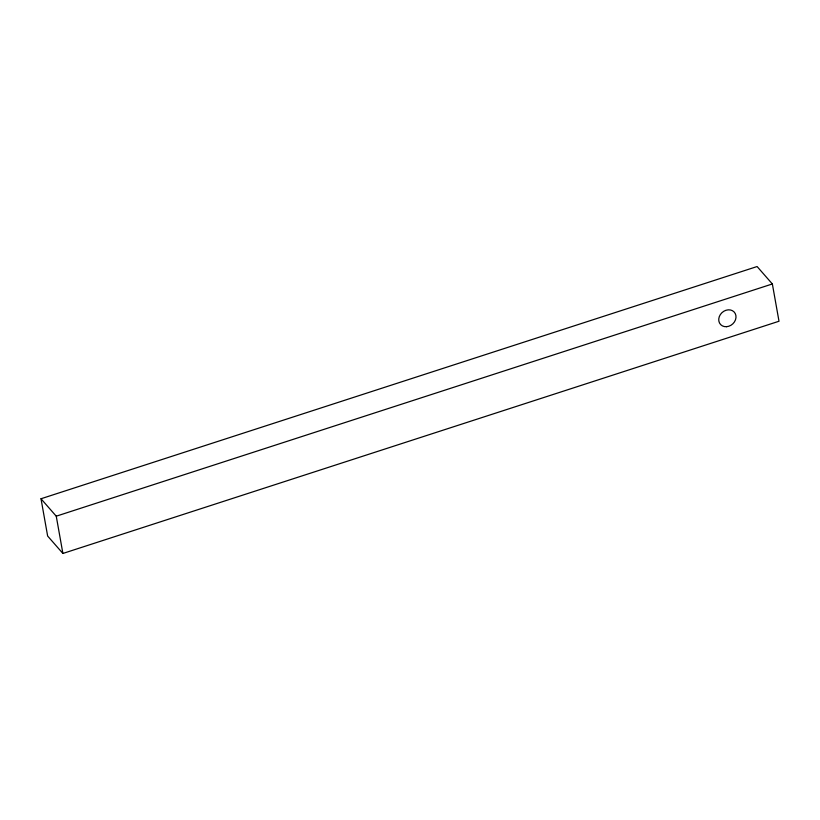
<?xml version="1.0" encoding="UTF-8"?>
<svg xmlns="http://www.w3.org/2000/svg" width="820" height="820" viewBox="0 0 820 820"><rect width="100%" height="100%" fill="white"/><g stroke="black" fill="none" stroke-linecap="round" stroke-linejoin="round"><path stroke-width="1.23" d="M41 498.755L757.106 266.541L772.358 283.966L779 321.245L62.894 553.459L47.642 536.034L41 498.755L56.252 516.19L62.894 553.459M56.252 516.19L772.358 283.966M726.54 326.698A9.235 7.79 -41.2 0 0 735.243 313.537A9.235 7.79 -41.2 0 0 720.339 314.583A9.235 7.79 -41.2 0 0 726.54 326.698"/></g></svg>
